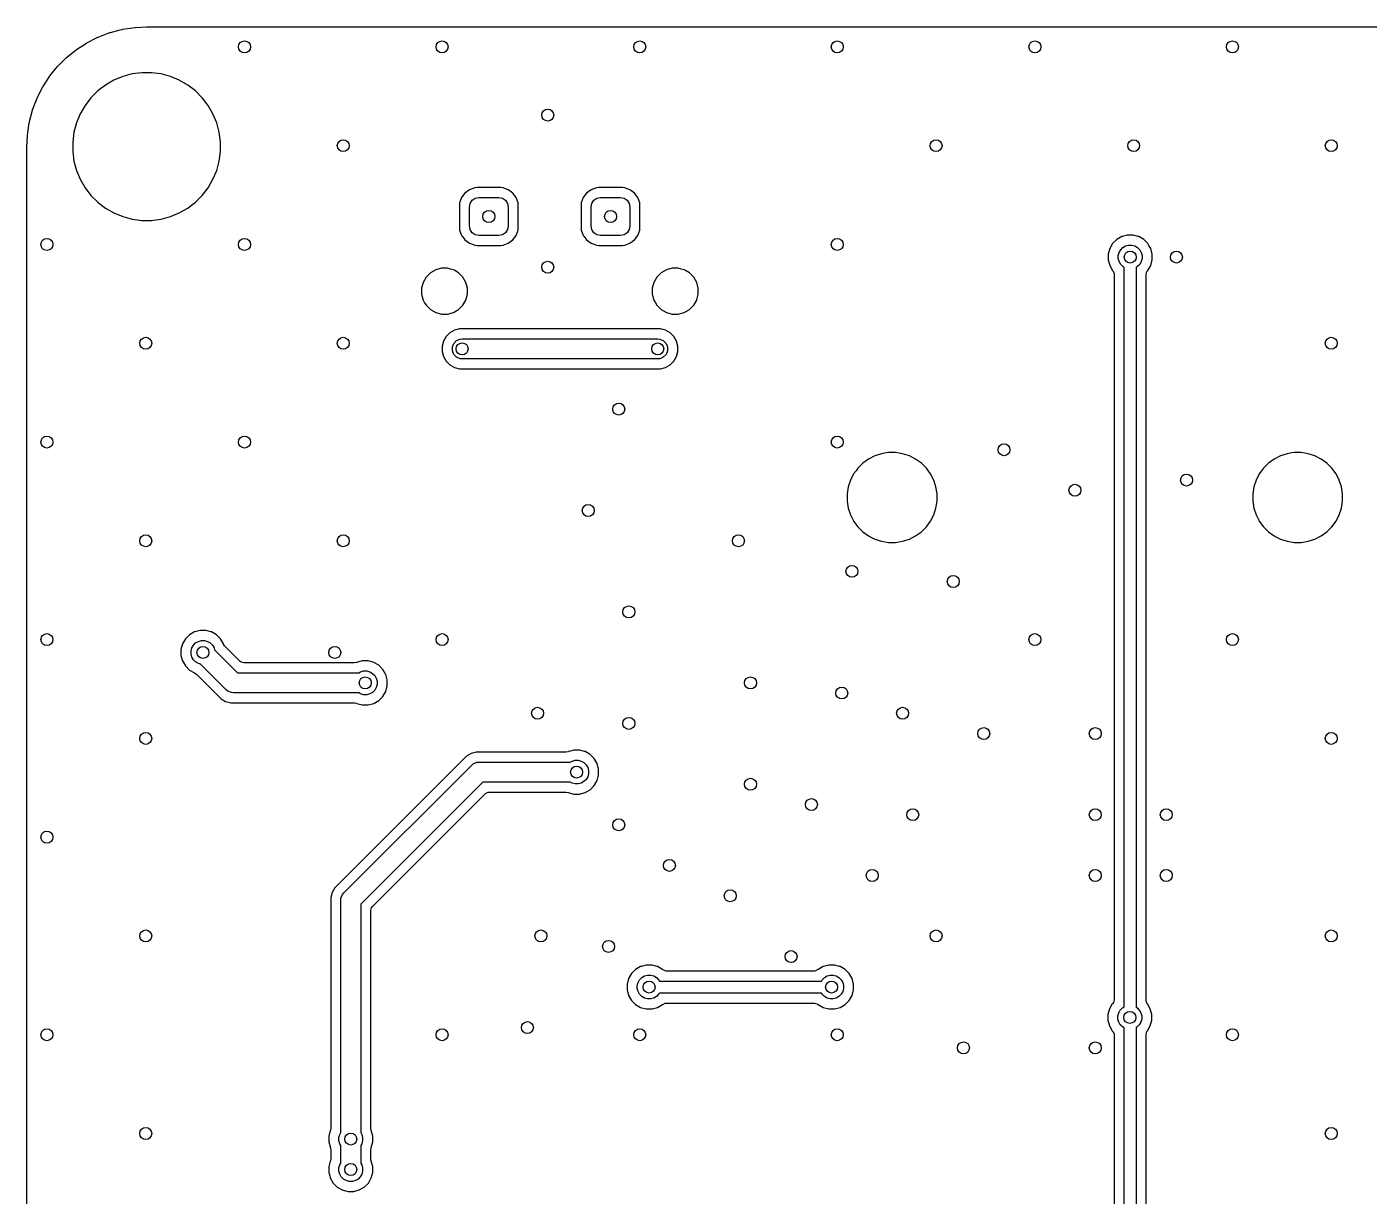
# Model space of a CAD drawing. Extents: x 117 to 217, y -143 to -43.
# Drawn here: x 117 to 150.62, y -72.3 to -43 of the extents above; entities that cross this region are included whole.
import ezdxf

# ---------------------------------------------------------------- set-up
doc = ezdxf.new("R2010")
doc.units = 0
doc.layers.add('BLACK', color=7, linetype='CONTINUOUS')

msp = doc.modelspace()

# ---------------------------------------------------------------- linework, layer by layer
at = {"layer": 'BLACK', "linetype": 'CONTINUOUS'}
for p, q in [((119.40286, -43.06185), (119.644658, -43.023553)), ((119.644658, -43.023553), (119.650112, -43.022814)), ((119.650112, -43.022814), (119.71243, -43.015793)), ((119.71243, -43.015793), (119.719811, -43.015184)), ((119.719811, -43.015184), (119.996756, -43.000669)), ((119.996756, -43.000669), (120.003246, -43.0005)), ((120.003246, -43.0005), (213.996754, -43.0005)), ((118.506023, -43.399415), (118.758318, -43.270863)), ((118.758318, -43.270863), (118.760608, -43.269729)), ((118.760608, -43.269729), (118.781305, -43.259762)), ((118.781305, -43.259762), (118.790603, -43.255746)), ((118.790603, -43.255746), (119.036964, -43.161178)), ((119.036964, -43.161178), (119.040331, -43.159943)), ((119.040331, -43.159943), (119.083016, -43.145007)), ((119.083016, -43.145007), (119.091827, -43.142289)), ((119.091827, -43.142289), (119.334844, -43.077172)), ((119.334844, -43.077172), (119.339144, -43.076105)), ((119.339144, -43.076105), (119.394721, -43.06342)), ((119.394721, -43.06342), (119.40286, -43.06185)), ((117.997979, -43.766858), (118.231899, -43.577434)), ((118.231899, -43.577434), (118.24238, -43.569819)), ((118.24238, -43.569819), (118.494808, -43.405891)), ((118.494808, -43.405891), (118.506023, -43.399415)), ((117.577434, -44.231899), (117.766858, -43.997979)), ((117.766858, -43.997979), (117.775525, -43.988354)), ((117.775525, -43.988354), (117.988354, -43.775525)), ((117.988354, -43.775525), (117.997979, -43.766858)), ((117.405891, -44.494808), (117.569819, -44.24238)), ((117.569819, -44.24238), (117.577434, -44.231899)), ((119.179785, -44.336777), (118.969706, -44.458067)), ((119.179794, -44.336773), (119.179785, -44.336777)), ((119.403895, -44.243947), (119.179794, -44.336773)), ((119.638214, -44.181161), (119.403895, -44.243947)), ((119.878711, -44.1495), (119.638214, -44.181161)), ((119.878712, -44.1495), (119.878711, -44.1495)), ((120.121288, -44.1495), (119.878712, -44.1495)), ((120.121289, -44.1495), (120.121288, -44.1495)), ((120.361785, -44.181161), (120.121289, -44.1495)), ((120.596104, -44.243947), (120.361785, -44.181161)), ((120.820205, -44.336773), (120.596104, -44.243947)), ((120.820212, -44.336776), (120.820205, -44.336773)), ((121.030289, -44.458064), (120.820212, -44.336776)), ((117.270863, -44.758318), (117.399415, -44.506023)), ((117.399415, -44.506023), (117.405891, -44.494808)), ((118.777256, -44.605739), (118.605739, -44.777256)), ((118.777263, -44.605733), (118.777256, -44.605739)), ((118.969706, -44.458067), (118.777263, -44.605733)), ((121.030292, -44.458066), (121.030289, -44.458064)), ((121.030293, -44.458067), (121.030292, -44.458066)), ((121.222736, -44.605733), (121.030293, -44.458067)), ((121.222743, -44.605739), (121.222736, -44.605733)), ((121.39426, -44.777256), (121.222743, -44.605739)), ((117.145007, -45.083016), (117.159943, -45.040331)), ((117.159943, -45.040331), (117.161178, -45.036964)), ((117.161178, -45.036964), (117.255746, -44.790603)), ((117.255746, -44.790603), (117.259762, -44.781305)), ((117.259762, -44.781305), (117.269729, -44.760608)), ((117.269729, -44.760608), (117.270863, -44.758318)), ((118.458067, -44.969706), (118.336777, -45.179785)), ((118.605733, -44.777263), (118.458067, -44.969706)), ((118.605739, -44.777256), (118.605733, -44.777263)), ((121.394266, -44.777263), (121.39426, -44.777256)), ((121.404533, -44.790643), (121.394266, -44.777263)), ((121.541936, -44.969711), (121.404533, -44.790643)), ((121.663224, -45.179788), (121.541936, -44.969711)), ((117.06342, -45.394721), (117.076105, -45.339144)), ((117.076105, -45.339144), (117.077172, -45.334844)), ((117.077172, -45.334844), (117.142289, -45.091827)), ((117.142289, -45.091827), (117.145007, -45.083016)), ((118.336773, -45.179794), (118.243947, -45.403895)), ((118.336777, -45.179785), (118.336773, -45.179794)), ((121.756054, -45.4039), (121.663224, -45.179788)), ((117.006856, -45.878711), (117.015184, -45.719811)), ((117.015184, -45.719811), (117.015794, -45.712424)), ((117.015794, -45.712424), (117.022814, -45.650112)), ((117.022814, -45.650112), (117.023553, -45.644658)), ((117.023553, -45.644658), (117.06185, -45.40286)), ((117.06185, -45.40286), (117.06342, -45.394721)), ((118.181161, -45.638214), (118.1495, -45.878711)), ((118.243947, -45.403895), (118.181161, -45.638214)), ((121.818838, -45.638211), (121.756054, -45.4039)), ((121.8505, -45.878711), (121.818838, -45.638211)), ((117.0005, -46.003246), (117.00067, -45.996757)), ((117.0005, -49.548234), (117.0005, -46.003246)), ((117.00067, -45.996757), (117.001224, -45.986168)), ((117.001224, -45.986168), (117.006856, -45.878711)), ((118.1495, -45.878711), (118.1495, -46.121288)), ((121.8505, -45.878712), (121.8505, -45.878711)), ((121.8505, -46.121288), (121.8505, -45.878712)), ((118.1495, -46.121288), (118.181161, -46.361785)), ((118.181161, -46.361785), (118.243947, -46.596104)), ((121.756054, -46.5961), (121.818838, -46.361789)), ((121.818838, -46.361789), (121.8505, -46.121288)), ((118.243947, -46.596104), (118.336773, -46.820205)), ((121.663224, -46.820212), (121.756054, -46.5961)), ((118.336773, -46.820205), (118.336776, -46.820212)), ((118.336776, -46.820212), (118.458064, -47.030289)), ((118.458064, -47.030289), (118.458066, -47.030292)), ((118.458066, -47.030292), (118.458067, -47.030293)), ((118.458067, -47.030293), (118.605733, -47.222736)), ((121.394265, -47.222738), (121.541936, -47.030289)), ((121.541936, -47.030289), (121.663224, -46.820212)), ((128.2187, -47.032748), (128.087219, -47.081789)), ((128.276809, -47.0265), (128.2187, -47.032748)), ((128.276826, -47.0265), (128.276809, -47.0265)), ((128.870174, -47.0265), (128.276826, -47.0265)), ((128.87019, -47.0265), (128.870174, -47.0265)), ((128.928299, -47.032748), (128.87019, -47.0265)), ((129.033144, -47.071854), (128.928299, -47.032748)), ((129.059778, -47.081788), (129.033144, -47.071854)), ((131.2667, -47.032748), (131.135219, -47.081789)), ((131.324809, -47.0265), (131.2667, -47.032748)), ((131.324826, -47.0265), (131.324809, -47.0265)), ((131.918174, -47.0265), (131.324826, -47.0265)), ((131.91819, -47.0265), (131.918174, -47.0265)), ((131.976299, -47.032748), (131.91819, -47.0265)), ((132.081144, -47.071854), (131.976299, -47.032748)), ((132.107778, -47.081788), (132.081144, -47.071854)), ((118.605733, -47.222736), (118.605739, -47.222743)), ((118.605739, -47.222743), (118.777256, -47.39426)), ((118.777256, -47.39426), (118.777263, -47.394266)), ((118.777263, -47.394266), (118.873107, -47.467809)), ((121.126893, -47.467809), (121.222738, -47.394265)), ((121.222738, -47.394265), (121.222743, -47.39426)), ((121.222743, -47.39426), (121.24018, -47.376824)), ((121.24018, -47.376824), (121.39426, -47.222743)), ((121.39426, -47.222743), (121.394265, -47.222738)), ((127.841748, -47.4097), (127.8355, -47.467809)), ((127.890789, -47.278219), (127.841748, -47.4097)), ((127.974884, -47.165884), (127.890789, -47.278219)), ((128.087219, -47.081789), (127.974884, -47.165884)), ((128.104079, -47.423613), (128.155562, -47.346562)), ((128.155562, -47.346562), (128.232613, -47.295079)), ((128.232613, -47.295079), (128.3235, -47.277)), ((128.3235, -47.277), (128.8235, -47.277)), ((128.8235, -47.277), (128.914387, -47.295079)), ((128.914387, -47.295079), (128.991438, -47.346562)), ((128.991438, -47.346562), (129.042921, -47.423613)), ((129.05978, -47.081789), (129.059778, -47.081788)), ((129.104612, -47.115351), (129.05978, -47.081789)), ((129.172116, -47.165884), (129.104612, -47.115351)), ((129.256212, -47.278222), (129.172116, -47.165884)), ((129.290665, -47.370594), (129.256212, -47.278222)), ((129.305251, -47.4097), (129.290665, -47.370594)), ((129.311499, -47.467809), (129.305251, -47.4097)), ((130.889748, -47.4097), (130.8835, -47.467809)), ((130.938789, -47.278219), (130.889748, -47.4097)), ((131.022884, -47.165884), (130.938789, -47.278219)), ((131.135219, -47.081789), (131.022884, -47.165884)), ((131.152079, -47.423613), (131.203562, -47.346562)), ((131.203562, -47.346562), (131.280613, -47.295079)), ((131.280613, -47.295079), (131.3715, -47.277)), ((131.3715, -47.277), (131.8715, -47.277)), ((131.8715, -47.277), (131.962387, -47.295079)), ((131.962387, -47.295079), (132.039438, -47.346562)), ((132.039438, -47.346562), (132.090921, -47.423613)), ((132.10778, -47.081789), (132.107778, -47.081788)), ((132.152612, -47.115351), (132.10778, -47.081789)), ((132.220116, -47.165884), (132.152612, -47.115351)), ((132.304212, -47.278222), (132.220116, -47.165884)), ((132.338665, -47.370594), (132.304212, -47.278222)), ((132.353251, -47.4097), (132.338665, -47.370594)), ((132.359499, -47.467809), (132.353251, -47.4097)), ((118.873107, -47.467809), (118.969711, -47.541936)), ((118.969711, -47.541936), (119.179788, -47.663224)), ((119.179788, -47.663224), (119.4039, -47.756054)), ((120.5961, -47.756054), (120.820212, -47.663224)), ((120.820212, -47.663224), (121.030289, -47.541936)), ((121.030289, -47.541936), (121.126893, -47.467809)), ((127.8355, -47.467809), (127.8355, -48.03619)), ((128.086, -47.5145), (128.104079, -47.423613)), ((128.086, -47.9895), (128.086, -47.5145)), ((129.042921, -47.423613), (129.061, -47.5145)), ((129.061, -47.5145), (129.061, -47.9895)), ((129.3115, -47.467826), (129.311499, -47.467809)), ((129.3115, -48.036173), (129.3115, -47.467826)), ((130.8835, -47.467809), (130.8835, -48.03619)), ((131.134, -47.5145), (131.152079, -47.423613)), ((131.134, -47.9895), (131.134, -47.5145)), ((132.090921, -47.423613), (132.109, -47.5145)), ((132.109, -47.5145), (132.109, -47.9895)), ((132.3595, -47.467826), (132.359499, -47.467809)), ((132.3595, -48.036173), (132.3595, -47.467826)), ((119.4039, -47.756054), (119.638211, -47.818838)), ((119.638211, -47.818838), (119.818586, -47.842584)), ((119.818586, -47.842584), (119.878711, -47.8505)), ((119.878711, -47.8505), (119.878712, -47.8505)), ((119.878712, -47.8505), (120.121289, -47.8505)), ((120.121289, -47.8505), (120.169388, -47.844167)), ((120.169388, -47.844167), (120.361789, -47.818838)), ((120.361789, -47.818838), (120.5961, -47.756054)), ((127.8355, -48.03619), (127.841748, -48.094299)), ((128.104079, -48.080387), (128.086, -47.9895)), ((128.155562, -48.157438), (128.104079, -48.080387)), ((129.042921, -48.080387), (128.991438, -48.157438)), ((129.061, -47.9895), (129.042921, -48.080387)), ((129.305251, -48.094299), (129.311499, -48.03619)), ((129.311499, -48.03619), (129.3115, -48.036173)), ((130.8835, -48.03619), (130.889748, -48.094299)), ((131.152079, -48.080387), (131.134, -47.9895)), ((131.203562, -48.157438), (131.152079, -48.080387)), ((132.090921, -48.080387), (132.039438, -48.157438)), ((132.109, -47.9895), (132.090921, -48.080387)), ((132.353251, -48.094299), (132.359499, -48.03619)), ((132.359499, -48.03619), (132.3595, -48.036173)), ((127.841748, -48.094299), (127.880854, -48.199144)), ((127.880854, -48.199144), (127.8877, -48.2175)), ((127.8877, -48.2175), (127.890789, -48.22578)), ((127.890789, -48.22578), (127.912676, -48.255017)), ((127.912676, -48.255017), (127.974884, -48.338116)), ((127.974884, -48.338116), (128.087222, -48.422212)), ((128.232613, -48.208921), (128.155562, -48.157438)), ((128.3235, -48.227), (128.232613, -48.208921)), ((128.8235, -48.227), (128.3235, -48.227)), ((128.914387, -48.208921), (128.8235, -48.227)), ((128.991438, -48.157438), (128.914387, -48.208921)), ((129.059778, -48.422212), (129.172116, -48.338116)), ((129.172116, -48.338116), (129.256212, -48.225778)), ((129.256212, -48.225778), (129.305251, -48.094299)), ((130.889748, -48.094299), (130.928854, -48.199144)), ((130.928854, -48.199144), (130.9357, -48.2175)), ((130.9357, -48.2175), (130.938789, -48.22578)), ((130.938789, -48.22578), (130.960676, -48.255017)), ((130.960676, -48.255017), (131.022884, -48.338116)), ((131.022884, -48.338116), (131.135222, -48.422212)), ((131.280613, -48.208921), (131.203562, -48.157438)), ((131.3715, -48.227), (131.280613, -48.208921)), ((131.8715, -48.227), (131.3715, -48.227)), ((131.962387, -48.208921), (131.8715, -48.227)), ((132.039438, -48.157438), (131.962387, -48.208921)), ((132.107778, -48.422212), (132.220116, -48.338116)), ((132.220116, -48.338116), (132.304212, -48.225778)), ((132.304212, -48.225778), (132.353251, -48.094299)), ((144.300982, -48.327493), (144.198493, -48.429982)), ((144.300988, -48.327488), (144.300982, -48.327493)), ((144.426511, -48.255017), (144.300988, -48.327488)), ((144.437993, -48.25194), (144.426511, -48.255017)), ((144.566525, -48.2175), (144.437993, -48.25194)), ((144.711475, -48.2175), (144.566525, -48.2175)), ((144.840006, -48.25194), (144.711475, -48.2175)), ((144.851489, -48.255017), (144.840006, -48.25194)), ((144.977011, -48.327488), (144.851488, -48.255017)), ((144.851488, -48.255017), (144.851489, -48.255017)), ((144.977017, -48.327493), (144.977011, -48.327488)), ((145.079506, -48.429982), (144.977017, -48.327493)), ((128.087222, -48.422212), (128.179594, -48.456665)), ((128.179594, -48.456665), (128.2187, -48.471251)), ((128.2187, -48.471251), (128.276809, -48.477499)), ((128.276809, -48.477499), (128.276826, -48.4775)), ((128.276826, -48.4775), (128.870174, -48.4775)), ((128.870174, -48.4775), (128.87019, -48.477499)), ((128.87019, -48.477499), (128.928299, -48.471251)), ((128.928299, -48.471251), (129.059778, -48.422212)), ((131.135222, -48.422212), (131.227594, -48.456665)), ((131.227594, -48.456665), (131.2667, -48.471251)), ((131.2667, -48.471251), (131.324809, -48.477499)), ((131.324809, -48.477499), (131.324826, -48.4775)), ((131.324826, -48.4775), (131.918174, -48.4775)), ((131.918174, -48.4775), (131.91819, -48.477499)), ((131.91819, -48.477499), (131.976299, -48.471251)), ((131.976299, -48.471251), (132.107778, -48.422212)), ((144.126016, -48.555515), (144.0885, -48.695525)), ((144.0885, -48.695525), (144.0885, -48.840475)), ((144.126017, -48.555511), (144.126016, -48.555515)), ((144.198488, -48.429988), (144.126017, -48.555511)), ((144.198493, -48.429982), (144.198488, -48.429988)), ((144.341567, -48.728842), (144.361836, -48.653195)), ((144.341567, -48.807158), (144.341567, -48.728842)), ((144.361836, -48.653195), (144.400994, -48.585372)), ((144.400994, -48.585372), (144.456372, -48.529994)), ((144.456372, -48.529994), (144.524195, -48.490836)), ((144.524195, -48.490836), (144.599842, -48.470567)), ((144.599842, -48.470567), (144.678158, -48.470567)), ((144.678158, -48.470567), (144.753805, -48.490836)), ((144.753805, -48.490836), (144.821628, -48.529994)), ((144.821628, -48.529994), (144.877006, -48.585372)), ((144.877006, -48.585372), (144.916164, -48.653195)), ((144.916164, -48.653195), (144.936433, -48.728842)), ((144.936433, -48.728842), (144.936433, -48.807158)), ((145.079511, -48.429988), (145.079506, -48.429982)), ((145.106941, -48.477499), (145.079511, -48.429988)), ((145.151984, -48.555515), (145.106941, -48.477499)), ((145.1895, -48.695525), (145.151984, -48.555515)), ((145.1895, -48.840475), (145.1895, -48.695525)), ((127.241863, -49.087719), (127.110635, -49.163485)), ((127.388234, -49.0485), (127.241863, -49.087719)), ((127.539766, -49.0485), (127.388234, -49.0485)), ((127.61295, -49.068109), (127.539766, -49.0485)), ((127.686136, -49.087719), (127.61295, -49.068109)), ((127.717828, -49.106017), (127.686136, -49.087719)), ((133.021863, -49.087719), (132.890635, -49.163485)), ((133.168234, -49.0485), (133.021863, -49.087719)), ((133.319766, -49.0485), (133.168234, -49.0485)), ((133.39295, -49.068109), (133.319766, -49.0485)), ((133.466136, -49.087719), (133.39295, -49.068109)), ((133.497828, -49.106017), (133.466136, -49.087719)), ((144.0885, -48.840475), (144.126016, -48.980485)), ((144.126016, -48.980485), (144.126017, -48.980488)), ((144.126017, -48.980488), (144.198488, -49.106011)), ((144.361836, -48.882805), (144.341567, -48.807158)), ((144.400994, -48.950628), (144.361836, -48.882805)), ((144.456372, -49.006006), (144.400994, -48.950628)), ((144.489, -49.024843), (144.456372, -49.006006)), ((144.489, -67.5557), (144.489, -49.024843)), ((144.821628, -49.006006), (144.789, -49.024843)), ((144.789, -49.024843), (144.789, -67.566612)), ((144.877006, -48.950628), (144.821628, -49.006006)), ((144.916164, -48.882805), (144.877006, -48.950628)), ((144.936433, -48.807158), (144.916164, -48.882805)), ((145.079509, -49.106015), (145.151984, -48.980485)), ((145.151984, -48.980485), (145.1895, -48.840475)), ((126.927719, -49.401863), (126.8885, -49.548234)), ((127.003485, -49.270635), (126.927719, -49.401863)), ((127.003487, -49.270632), (127.003485, -49.270635)), ((127.110632, -49.163487), (127.003487, -49.270632)), ((127.110635, -49.163485), (127.110632, -49.163487)), ((127.817365, -49.163485), (127.717828, -49.106017)), ((127.924515, -49.270635), (127.817365, -49.163485)), ((128.000281, -49.401865), (127.924515, -49.270635)), ((128.0395, -49.548234), (128.000281, -49.401865)), ((132.707719, -49.401863), (132.6685, -49.548234)), ((132.783485, -49.270635), (132.707719, -49.401863)), ((132.783487, -49.270632), (132.783485, -49.270635)), ((132.890632, -49.163487), (132.783487, -49.270632)), ((132.890635, -49.163485), (132.890632, -49.163487)), ((133.597365, -49.163485), (133.497828, -49.106017)), ((133.704515, -49.270635), (133.597365, -49.163485)), ((133.780281, -49.401865), (133.704515, -49.270635)), ((133.8195, -49.548234), (133.780281, -49.401865)), ((144.198488, -49.106011), (144.198493, -49.106017)), ((144.198493, -49.106017), (144.202181, -49.109705)), ((144.202181, -49.109705), (144.235666, -49.171028)), ((144.235666, -49.171028), (144.2385, -49.197386)), ((144.2385, -49.197386), (144.2385, -67.379164)), ((145.0395, -49.197386), (145.059185, -49.130347)), ((145.0395, -54.703421), (145.0395, -49.197386)), ((145.059185, -49.130347), (145.075819, -49.109705)), ((145.075819, -49.109705), (145.079509, -49.106015)), ((117.0005, -51.003108), (117.0005, -49.548234)), ((126.8885, -49.548234), (126.8885, -49.699765)), ((126.8885, -49.699765), (126.927719, -49.846136)), ((128.000281, -49.846135), (128.0395, -49.699766)), ((128.0395, -49.699766), (128.0395, -49.548234)), ((132.6685, -49.548234), (132.6685, -49.699765)), ((132.6685, -49.699765), (132.707719, -49.846136)), ((133.780281, -49.846135), (133.8195, -49.699766)), ((133.8195, -49.699766), (133.8195, -49.548234)), ((126.927719, -49.846136), (126.965602, -49.91175)), ((126.965602, -49.91175), (127.003485, -49.977365)), ((127.003485, -49.977365), (127.110635, -50.084515)), ((127.110635, -50.084515), (127.241865, -50.160281)), ((127.686135, -50.160281), (127.817365, -50.084515)), ((127.817365, -50.084515), (127.924515, -49.977365)), ((127.924515, -49.977365), (128.000281, -49.846135)), ((132.707719, -49.846136), (132.745602, -49.91175)), ((132.745602, -49.91175), (132.783485, -49.977365)), ((132.783485, -49.977365), (132.890635, -50.084515)), ((132.890635, -50.084515), (133.021865, -50.160281)), ((133.466135, -50.160281), (133.597365, -50.084515)), ((133.597365, -50.084515), (133.704515, -49.977365)), ((133.704515, -49.977365), (133.780281, -49.846135)), ((127.241865, -50.160281), (127.388234, -50.1995)), ((127.388234, -50.1995), (127.388236, -50.1995)), ((127.388236, -50.1995), (127.539764, -50.1995)), ((127.539764, -50.1995), (127.539766, -50.1995)), ((127.539766, -50.1995), (127.686135, -50.160281)), ((133.021865, -50.160281), (133.168234, -50.1995)), ((133.168234, -50.1995), (133.168236, -50.1995)), ((133.168236, -50.1995), (133.319764, -50.1995)), ((133.319764, -50.1995), (133.319766, -50.1995)), ((133.319766, -50.1995), (133.466135, -50.160281)), ((127.5035, -50.761686), (127.437608, -50.875812)), ((127.503502, -50.761683), (127.5035, -50.761686)), ((127.596683, -50.668502), (127.503502, -50.761683)), ((127.596686, -50.6685), (127.596683, -50.668502)), ((127.710812, -50.602608), (127.596686, -50.6685)), ((127.838108, -50.5685), (127.710812, -50.602608)), ((132.869892, -50.5685), (127.838108, -50.5685)), ((132.933539, -50.585554), (132.869892, -50.5685)), ((132.997187, -50.602608), (132.933539, -50.585554)), ((133.05425, -50.635554), (132.997187, -50.602608)), ((133.111314, -50.6685), (133.05425, -50.635554)), ((133.2045, -50.761686), (133.111314, -50.6685)), ((133.270392, -50.875814), (133.2045, -50.761686)), ((117.0005, -54.703421), (117.0005, -51.003108)), ((127.437608, -50.875812), (127.4035, -51.003108)), ((127.4035, -51.003108), (127.4035, -51.134891)), ((127.658804, -51.020227), (127.696133, -50.930107)), ((127.658804, -51.117773), (127.658804, -51.020227)), ((127.696133, -50.930107), (127.765107, -50.861133)), ((127.765107, -50.861133), (127.855227, -50.823804)), ((127.855227, -50.823804), (127.904, -50.819)), ((127.904, -50.819), (132.804, -50.819)), ((132.804, -50.819), (132.852773, -50.823804)), ((132.852773, -50.823804), (132.942893, -50.861133)), ((132.942893, -50.861133), (133.011867, -50.930107)), ((133.011867, -50.930107), (133.049196, -51.020227)), ((133.049196, -51.020227), (133.049196, -51.117773)), ((133.3045, -51.003108), (133.270392, -50.875814)), ((133.3045, -51.134892), (133.3045, -51.003108)), ((127.4035, -51.134891), (127.437608, -51.262187)), ((127.437608, -51.262187), (127.470554, -51.31925)), ((127.470554, -51.31925), (127.5035, -51.376314)), ((127.5035, -51.376314), (127.596686, -51.4695)), ((127.696133, -51.207893), (127.658804, -51.117773)), ((127.765107, -51.276867), (127.696133, -51.207893)), ((127.855227, -51.314196), (127.765107, -51.276867)), ((127.904, -51.319), (127.855227, -51.314196)), ((132.804, -51.319), (127.904, -51.319)), ((132.852773, -51.314196), (132.804, -51.319)), ((132.942893, -51.276867), (132.852773, -51.314196)), ((133.011867, -51.207893), (132.942893, -51.276867)), ((133.049196, -51.117773), (133.011867, -51.207893)), ((133.111314, -51.4695), (133.2045, -51.376314)), ((133.2045, -51.376314), (133.270392, -51.262186)), ((133.270392, -51.262186), (133.3045, -51.134892)), ((127.596686, -51.4695), (127.710814, -51.535392)), ((127.710814, -51.535392), (127.838108, -51.5695)), ((127.838108, -51.5695), (127.83811, -51.5695)), ((127.83811, -51.5695), (132.86989, -51.5695)), ((132.86989, -51.5695), (132.869892, -51.5695)), ((132.869892, -51.5695), (132.997186, -51.535392)), ((132.997186, -51.535392), (133.111314, -51.4695)), ((138.242507, -53.748957), (138.084659, -53.829386)), ((138.24251, -53.748956), (138.242507, -53.748957)), ((138.410993, -53.694214), (138.24251, -53.748956)), ((138.527645, -53.675738), (138.410993, -53.694214)), ((138.585971, -53.6665), (138.527645, -53.675738)), ((138.763129, -53.6665), (138.585971, -53.6665)), ((138.850617, -53.680357), (138.763129, -53.6665)), ((138.938106, -53.694214), (138.850617, -53.680357)), ((139.106589, -53.748956), (138.938106, -53.694214)), ((139.106592, -53.748957), (139.106589, -53.748956)), ((139.26444, -53.829386), (139.106592, -53.748957)), ((148.402507, -53.748957), (148.244659, -53.829386)), ((148.40251, -53.748956), (148.402507, -53.748957)), ((148.570993, -53.694214), (148.40251, -53.748956)), ((148.687645, -53.675738), (148.570993, -53.694214)), ((148.745971, -53.6665), (148.687645, -53.675738)), ((148.923129, -53.6665), (148.745971, -53.6665)), ((149.010617, -53.680357), (148.923129, -53.6665)), ((149.098106, -53.694214), (149.010617, -53.680357)), ((149.266589, -53.748956), (149.098106, -53.694214)), ((149.266592, -53.748957), (149.266589, -53.748956)), ((149.42444, -53.829386), (149.266592, -53.748957)), ((137.771346, -54.120338), (137.711936, -54.202109)), ((137.816067, -54.058786), (137.771346, -54.120338)), ((137.816069, -54.058784), (137.816067, -54.058786)), ((137.941333, -53.933519), (137.816069, -54.058783)), ((137.816069, -54.058783), (137.816069, -54.058784)), ((137.941334, -53.933519), (137.941333, -53.933519)), ((137.941336, -53.933517), (137.941334, -53.933519)), ((138.002888, -53.888796), (137.941336, -53.933517)), ((138.084659, -53.829386), (138.002888, -53.888796)), ((139.407764, -53.933517), (139.26444, -53.829386)), ((139.533033, -54.058786), (139.407764, -53.933517)), ((139.637163, -54.202109), (139.533033, -54.058786)), ((147.931346, -54.120338), (147.871936, -54.202109)), ((147.976067, -54.058786), (147.931346, -54.120338)), ((147.976069, -54.058784), (147.976067, -54.058786)), ((148.101333, -53.933519), (147.976069, -54.058783)), ((147.976069, -54.058783), (147.976069, -54.058784)), ((148.101334, -53.933519), (148.101333, -53.933519)), ((148.101336, -53.933517), (148.101334, -53.933519)), ((148.162888, -53.888796), (148.101336, -53.933517)), ((148.244659, -53.829386), (148.162888, -53.888796)), ((149.567764, -53.933517), (149.42444, -53.829386)), ((149.693033, -54.058786), (149.567764, -53.933517)), ((149.797163, -54.202109), (149.693033, -54.058786)), ((137.631506, -54.35996), (137.576764, -54.528443)), ((137.631507, -54.359957), (137.631506, -54.35996)), ((137.711936, -54.202109), (137.631507, -54.359957)), ((139.717592, -54.359957), (139.637163, -54.202109)), ((139.717592, -54.359958), (139.717592, -54.359957)), ((139.772336, -54.528445), (139.717592, -54.359958)), ((147.791506, -54.35996), (147.736764, -54.528443)), ((147.791507, -54.359957), (147.791506, -54.35996)), ((147.871936, -54.202109), (147.791507, -54.359957)), ((149.877592, -54.359957), (149.797163, -54.202109)), ((149.877592, -54.359958), (149.877592, -54.359957)), ((149.932336, -54.528445), (149.877592, -54.359958)), ((117.0005, -58.601525), (117.0005, -54.703421)), ((137.576764, -54.528443), (137.54905, -54.703421)), ((137.54905, -54.703421), (137.54905, -54.880578)), ((139.80005, -54.703421), (139.772336, -54.528445)), ((139.80005, -54.880579), (139.80005, -54.703421)), ((145.0395, -67.398067), (145.0395, -54.703421)), ((147.736764, -54.528443), (147.70905, -54.703421)), ((147.70905, -54.703421), (147.70905, -54.880578)), ((149.96005, -54.703421), (149.932336, -54.528445)), ((149.96005, -54.880579), (149.96005, -54.703421)), ((137.54905, -54.880578), (137.576764, -55.055556)), ((137.576764, -55.055556), (137.631506, -55.224039)), ((139.717592, -55.224042), (139.772336, -55.055555)), ((139.772336, -55.055555), (139.80005, -54.880579)), ((147.70905, -54.880578), (147.736764, -55.055556)), ((147.736764, -55.055556), (147.791506, -55.224039)), ((149.877592, -55.224042), (149.932336, -55.055555)), ((149.932336, -55.055555), (149.96005, -54.880579)), ((137.631506, -55.224039), (137.631507, -55.224042)), ((137.631507, -55.224042), (137.70754, -55.373263)), ((137.70754, -55.373263), (137.711936, -55.38189)), ((137.711936, -55.38189), (137.816067, -55.525214)), ((139.533033, -55.525214), (139.637164, -55.38189)), ((139.637164, -55.38189), (139.717592, -55.224042)), ((147.791506, -55.224039), (147.791507, -55.224042)), ((147.791507, -55.224042), (147.86754, -55.373263)), ((147.86754, -55.373263), (147.871936, -55.38189)), ((147.871936, -55.38189), (147.976067, -55.525214)), ((149.693033, -55.525214), (149.797164, -55.38189)), ((149.797164, -55.38189), (149.877592, -55.224042)), ((137.816067, -55.525214), (137.941336, -55.650483)), ((137.941336, -55.650483), (138.08466, -55.754614)), ((138.08466, -55.754614), (138.162079, -55.794061)), ((138.162079, -55.794061), (138.242507, -55.835042)), ((139.106592, -55.835042), (139.26444, -55.754614)), ((139.26444, -55.754614), (139.407764, -55.650483)), ((139.407764, -55.650483), (139.533033, -55.525214)), ((147.976067, -55.525214), (148.101336, -55.650483)), ((148.101336, -55.650483), (148.24466, -55.754614)), ((148.24466, -55.754614), (148.322079, -55.794061)), ((148.322079, -55.794061), (148.402507, -55.835042)), ((149.266592, -55.835042), (149.42444, -55.754614)), ((149.42444, -55.754614), (149.567764, -55.650483)), ((149.567764, -55.650483), (149.693033, -55.525214)), ((138.242507, -55.835042), (138.24251, -55.835043)), ((138.24251, -55.835043), (138.326751, -55.862414)), ((138.326751, -55.862414), (138.410995, -55.889786)), ((138.410995, -55.889786), (138.585971, -55.9175)), ((138.585971, -55.9175), (138.585972, -55.9175)), ((138.585972, -55.9175), (138.763128, -55.9175)), ((138.763128, -55.9175), (138.763129, -55.9175)), ((138.763129, -55.9175), (138.938105, -55.889786)), ((138.938105, -55.889786), (139.106592, -55.835042)), ((148.402507, -55.835042), (148.40251, -55.835043)), ((148.40251, -55.835043), (148.486751, -55.862414)), ((148.486751, -55.862414), (148.570995, -55.889786)), ((148.570995, -55.889786), (148.745971, -55.9175)), ((148.745971, -55.9175), (148.745972, -55.9175)), ((148.745972, -55.9175), (148.923128, -55.9175)), ((148.923128, -55.9175), (148.923129, -55.9175)), ((148.923129, -55.9175), (149.098105, -55.889786)), ((149.098105, -55.889786), (149.266592, -55.835042)), ((121.199511, -58.161017), (121.073988, -58.233488)), ((121.210993, -58.15794), (121.199511, -58.161017)), ((121.339525, -58.1235), (121.210993, -58.15794)), ((121.484475, -58.1235), (121.339525, -58.1235)), ((121.613006, -58.15794), (121.484475, -58.1235)), ((121.624489, -58.161017), (121.613006, -58.15794)), ((121.750011, -58.233488), (121.624488, -58.161017)), ((121.624488, -58.161017), (121.624489, -58.161017)), ((120.899016, -58.461515), (120.8615, -58.601525)), ((120.899017, -58.461511), (120.899016, -58.461515)), ((120.971488, -58.335988), (120.899017, -58.461511)), ((120.971493, -58.335982), (120.971488, -58.335988)), ((121.073982, -58.233493), (120.971493, -58.335982)), ((121.073988, -58.233488), (121.073982, -58.233493)), ((121.134836, -58.559195), (121.173994, -58.491372)), ((121.173994, -58.491372), (121.229372, -58.435994)), ((121.229372, -58.435994), (121.297195, -58.396836)), ((121.297195, -58.396836), (121.372842, -58.376567)), ((121.372842, -58.376567), (121.451158, -58.376567)), ((121.451158, -58.376567), (121.526805, -58.396836)), ((121.526805, -58.396836), (121.594628, -58.435994)), ((121.594628, -58.435994), (121.650006, -58.491372)), ((121.650006, -58.491372), (121.689164, -58.559195)), ((121.750013, -58.23349), (121.750011, -58.233488)), ((121.750015, -58.233491), (121.750013, -58.23349)), ((121.852509, -58.335985), (121.750015, -58.233491)), ((121.924984, -58.461515), (121.852509, -58.335985)), ((121.924985, -58.461519), (121.924984, -58.461515)), ((121.928026, -58.46886), (121.924985, -58.461519)), ((121.954908, -58.509094), (121.928026, -58.46886)), ((117.0005, -70.793525), (117.0005, -58.601525)), ((120.8615, -58.601525), (120.8615, -58.746475)), ((120.8615, -58.746475), (120.898752, -58.8855)), ((121.114567, -58.634842), (121.134836, -58.559195)), ((121.114567, -58.713158), (121.114567, -58.634842)), ((121.134836, -58.788805), (121.114567, -58.713158)), ((121.173994, -58.856628), (121.134836, -58.788805)), ((121.689164, -58.559195), (121.703224, -58.61167)), ((121.703224, -58.61167), (122.277554, -59.186)), ((122.344995, -58.899181), (121.954908, -58.509094)), ((120.898752, -58.8855), (120.899017, -58.886488)), ((120.899017, -58.886488), (120.971488, -59.012011)), ((120.971488, -59.012011), (120.97149, -59.012013)), ((120.97149, -59.012013), (120.971491, -59.012015)), ((120.971491, -59.012015), (121.073985, -59.114509)), ((121.073985, -59.114509), (121.199515, -59.186984)), ((121.229372, -58.912006), (121.173994, -58.856628)), ((121.297195, -58.951164), (121.229372, -58.912006)), ((121.34967, -58.965224), (121.297195, -58.951164)), ((121.997223, -59.612777), (121.34967, -58.965224)), ((122.365637, -58.915815), (122.344995, -58.899181)), ((122.432676, -58.9355), (122.365637, -58.915815)), ((125.208711, -58.9355), (122.432676, -58.9355)), ((125.256162, -58.926062), (125.208711, -58.9355)), ((125.263513, -58.923016), (125.256162, -58.926062)), ((125.319519, -58.908009), (125.263513, -58.923016)), ((125.314146, -59.186), (125.361195, -59.158836)), ((125.403525, -58.8855), (125.319519, -58.908009)), ((125.361195, -59.158836), (125.436842, -59.138567)), ((125.548475, -58.8855), (125.403525, -58.8855)), ((125.436842, -59.138567), (125.515158, -59.138567)), ((125.515158, -59.138567), (125.590805, -59.158836)), ((125.677006, -58.91994), (125.548475, -58.8855)), ((125.590805, -59.158836), (125.658628, -59.197994)), ((125.688489, -58.923017), (125.677006, -58.91994)), ((125.814011, -58.995488), (125.688488, -58.923017)), ((125.688488, -58.923017), (125.688489, -58.923017)), ((125.814017, -58.995493), (125.814011, -58.995488)), ((125.916506, -59.097982), (125.814017, -58.995493)), ((125.916511, -59.097988), (125.916506, -59.097982)), ((125.985169, -59.216908), (125.916511, -59.097988)), ((121.199515, -59.186984), (121.199519, -59.186985)), ((121.199519, -59.186985), (121.20686, -59.190026)), ((121.20686, -59.190026), (121.247094, -59.216908)), ((121.247094, -59.216908), (121.866686, -59.8365)), ((122.277554, -59.186), (125.314146, -59.186)), ((125.658628, -59.197994), (125.714006, -59.253372)), ((125.714006, -59.253372), (125.753164, -59.321195)), ((125.753164, -59.321195), (125.773433, -59.396842)), ((125.773433, -59.475158), (125.753164, -59.550805)), ((125.773433, -59.396842), (125.773433, -59.475158)), ((125.988984, -59.223515), (125.985169, -59.216908)), ((126.0265, -59.363525), (125.988984, -59.223515)), ((125.988984, -59.648485), (126.0265, -59.508475)), ((126.0265, -59.508475), (126.0265, -59.363525)), ((121.866686, -59.8365), (121.980814, -59.902392)), ((122.035108, -59.643868), (121.997223, -59.612777)), ((122.125228, -59.681197), (122.035108, -59.643868)), ((122.125237, -59.681197), (122.125228, -59.681197)), ((122.174, -59.686), (122.125237, -59.681197)), ((125.314146, -59.686), (122.174, -59.686)), ((125.361195, -59.713164), (125.314146, -59.686)), ((125.436842, -59.733433), (125.361195, -59.713164)), ((125.515158, -59.733433), (125.436842, -59.733433)), ((125.590805, -59.713164), (125.515158, -59.733433)), ((125.658628, -59.674006), (125.590805, -59.713164)), ((125.714006, -59.618628), (125.658628, -59.674006)), ((125.753164, -59.550805), (125.714006, -59.618628)), ((125.814015, -59.876509), (125.916509, -59.774015)), ((125.916509, -59.774015), (125.988984, -59.648485)), ((121.980814, -59.902392), (122.108108, -59.9365)), ((122.108108, -59.9365), (122.239893, -59.9365)), ((122.239893, -59.9365), (125.208711, -59.9365)), ((125.208711, -59.9365), (125.256162, -59.945938)), ((125.256162, -59.945938), (125.263513, -59.948983)), ((125.263513, -59.948983), (125.263515, -59.948984)), ((125.263515, -59.948984), (125.403525, -59.9865)), ((125.403525, -59.9865), (125.403528, -59.9865)), ((125.403528, -59.9865), (125.548472, -59.9865)), ((125.548472, -59.9865), (125.548475, -59.9865)), ((125.548475, -59.9865), (125.688485, -59.948984)), ((125.688485, -59.948984), (125.814015, -59.876509)), ((128.254108, -61.1715), (128.126812, -61.205608)), ((130.504711, -61.1715), (128.254108, -61.1715)), ((130.552162, -61.162062), (130.504711, -61.1715)), ((130.559513, -61.159016), (130.552162, -61.162062)), ((130.615519, -61.144009), (130.559513, -61.159016)), ((130.699525, -61.1215), (130.615519, -61.144009)), ((130.844475, -61.1215), (130.699525, -61.1215)), ((130.973006, -61.15594), (130.844475, -61.1215)), ((130.984489, -61.159017), (130.973006, -61.15594)), ((131.110011, -61.231488), (130.984488, -61.159017)), ((130.984488, -61.159017), (130.984489, -61.159017)), ((128.012683, -61.271502), (124.714427, -64.569758)), ((124.938148, -64.700298), (128.143224, -61.495223)), ((128.012686, -61.2715), (128.012683, -61.271502)), ((128.126812, -61.205608), (128.012686, -61.2715)), ((128.143224, -61.495223), (128.181108, -61.464132)), ((128.181108, -61.464132), (128.271228, -61.426803)), ((128.271228, -61.426803), (128.271237, -61.426803)), ((128.271237, -61.426803), (128.32, -61.422)), ((128.32, -61.422), (130.610146, -61.422)), ((130.610146, -61.422), (130.657195, -61.394836)), ((130.657195, -61.394836), (130.732842, -61.374567)), ((130.732842, -61.374567), (130.811158, -61.374567)), ((130.811158, -61.374567), (130.886805, -61.394836)), ((130.886805, -61.394836), (130.954628, -61.433994)), ((130.954628, -61.433994), (131.010006, -61.489372)), ((131.010006, -61.489372), (131.049164, -61.557195)), ((131.110013, -61.23149), (131.110011, -61.231488)), ((131.110015, -61.231491), (131.110013, -61.23149)), ((131.212509, -61.333985), (131.110015, -61.231491)), ((131.284984, -61.459515), (131.212509, -61.333985)), ((131.3225, -61.599525), (131.284984, -61.459515)), ((131.010006, -61.854628), (130.954628, -61.910006)), ((131.049164, -61.786805), (131.010006, -61.854628)), ((131.049164, -61.557195), (131.069433, -61.632842)), ((131.069433, -61.711158), (131.049164, -61.786805)), ((131.069433, -61.632842), (131.069433, -61.711158)), ((131.284984, -61.884485), (131.3225, -61.744475)), ((131.3225, -61.744475), (131.3225, -61.599525)), ((128.423553, -61.922), (125.364925, -64.980628)), ((130.610146, -61.922), (128.423553, -61.922)), ((128.490995, -62.208819), (128.552318, -62.175334)), ((128.552318, -62.175334), (128.578676, -62.1725)), ((128.578676, -62.1725), (130.504711, -62.1725)), ((130.504711, -62.1725), (130.552162, -62.181938)), ((130.552162, -62.181938), (130.559513, -62.184983)), ((130.559513, -62.184983), (130.559515, -62.184984)), ((130.559515, -62.184984), (130.699525, -62.2225)), ((130.657195, -61.949164), (130.610146, -61.922)), ((130.732842, -61.969433), (130.657195, -61.949164)), ((130.811158, -61.969433), (130.732842, -61.969433)), ((130.886805, -61.949164), (130.811158, -61.969433)), ((130.844475, -62.2225), (130.984485, -62.184984)), ((130.954628, -61.910006), (130.886805, -61.949164)), ((130.984485, -62.184984), (131.110015, -62.112509)), ((131.110015, -62.112509), (131.212509, -62.010015)), ((131.212509, -62.010015), (131.284984, -61.884485)), ((125.651744, -65.04807), (128.490995, -62.208819)), ((130.699525, -62.2225), (130.699528, -62.2225)), ((130.699528, -62.2225), (130.844472, -62.2225)), ((130.844472, -62.2225), (130.844475, -62.2225)), ((124.648533, -64.683887), (124.614425, -64.811183)), ((124.614425, -64.811183), (124.614425, -70.59871)), ((124.714425, -64.569761), (124.648533, -64.683887)), ((124.714427, -64.569758), (124.714425, -64.569761)), ((124.864925, -64.877075), (124.869729, -64.828302)), ((124.864925, -70.704146), (124.864925, -64.877075)), ((124.869729, -64.828302), (124.907058, -64.738182)), ((124.907058, -64.738182), (124.907062, -64.738177)), ((124.907062, -64.738177), (124.938148, -64.700298)), ((125.364925, -64.980628), (125.364925, -70.704146)), ((125.615425, -65.135751), (125.63511, -65.068712)), ((125.615425, -66.983525), (125.615425, -65.135751)), ((125.63511, -65.068712), (125.651744, -65.04807)), ((132.375511, -66.543017), (132.249988, -66.615488)), ((132.386993, -66.53994), (132.375511, -66.543017)), ((132.515525, -66.5055), (132.386993, -66.53994)), ((132.660475, -66.5055), (132.515525, -66.5055)), ((132.789006, -66.53994), (132.660475, -66.5055)), ((132.800489, -66.543017), (132.789006, -66.53994)), ((132.926011, -66.615488), (132.800488, -66.543017)), ((132.800488, -66.543017), (132.800489, -66.543017)), ((136.947511, -66.543017), (136.821988, -66.615488)), ((136.958993, -66.53994), (136.947511, -66.543017)), ((137.087525, -66.5055), (136.958993, -66.53994)), ((137.232475, -66.5055), (137.087525, -66.5055)), ((137.361006, -66.53994), (137.232475, -66.5055)), ((137.372489, -66.543017), (137.361006, -66.53994)), ((137.498011, -66.615488), (137.372488, -66.543017)), ((137.372488, -66.543017), (137.372489, -66.543017)), ((132.075016, -66.843515), (132.0375, -66.983525)), ((132.075017, -66.843511), (132.075016, -66.843515)), ((132.147488, -66.717988), (132.075017, -66.843511)), ((132.147493, -66.717982), (132.147488, -66.717988)), ((132.249982, -66.615493), (132.147493, -66.717982)), ((132.249988, -66.615488), (132.249982, -66.615493)), ((132.310836, -66.941195), (132.349994, -66.873372)), ((132.349994, -66.873372), (132.405372, -66.817994)), ((132.405372, -66.817994), (132.473195, -66.778836)), ((132.473195, -66.778836), (132.548842, -66.758567)), ((132.548842, -66.758567), (132.627158, -66.758567)), ((132.627158, -66.758567), (132.702805, -66.778836)), ((132.702805, -66.778836), (132.770628, -66.817994)), ((132.770628, -66.817994), (132.826006, -66.873372)), ((132.826006, -66.873372), (132.844844, -66.906)), ((132.844844, -66.906), (136.903156, -66.906)), ((132.926017, -66.615493), (132.926011, -66.615488)), ((132.929705, -66.619181), (132.926017, -66.615493)), ((132.950347, -66.635815), (132.929705, -66.619181)), ((133.017386, -66.6555), (132.950347, -66.635815)), ((136.730614, -66.6555), (133.017386, -66.6555)), ((136.756972, -66.652666), (136.730614, -66.6555)), ((136.818295, -66.619181), (136.756972, -66.652666)), ((136.821982, -66.615493), (136.818295, -66.619181)), ((136.821988, -66.615488), (136.821982, -66.615493)), ((136.903156, -66.906), (136.921994, -66.873372)), ((136.921994, -66.873372), (136.977372, -66.817994)), ((136.977372, -66.817994), (137.045195, -66.778836)), ((137.045195, -66.778836), (137.120842, -66.758567)), ((137.120842, -66.758567), (137.199158, -66.758567)), ((137.199158, -66.758567), (137.274805, -66.778836)), ((137.274805, -66.778836), (137.342628, -66.817994)), ((137.342628, -66.817994), (137.398006, -66.873372)), ((137.398006, -66.873372), (137.437164, -66.941195)), ((137.498013, -66.61549), (137.498011, -66.615488)), ((137.498015, -66.615491), (137.498013, -66.61549)), ((137.600509, -66.717985), (137.498015, -66.615491)), ((137.672984, -66.843515), (137.600509, -66.717985)), ((137.7105, -66.983525), (137.672984, -66.843515)), ((125.615425, -70.59871), (125.615425, -66.983525)), ((132.0375, -66.983525), (132.0375, -67.128475)), ((132.0375, -67.128475), (132.075016, -67.268485)), ((132.290567, -67.016842), (132.310836, -66.941195)), ((132.290567, -67.095158), (132.290567, -67.016842)), ((132.310836, -67.170805), (132.290567, -67.095158)), ((132.349994, -67.238628), (132.310836, -67.170805)), ((132.405372, -67.294006), (132.349994, -67.238628)), ((132.826006, -67.238628), (132.770628, -67.294006)), ((132.844844, -67.206), (132.826006, -67.238628)), ((136.903156, -67.206), (132.844844, -67.206)), ((136.921994, -67.238628), (136.903156, -67.206)), ((136.977372, -67.294006), (136.921994, -67.238628)), ((137.398006, -67.238628), (137.342628, -67.294006)), ((137.437164, -67.170805), (137.398006, -67.238628)), ((137.437164, -66.941195), (137.457433, -67.016842)), ((137.457433, -67.095158), (137.437164, -67.170805)), ((137.457433, -67.016842), (137.457433, -67.095158)), ((137.672984, -67.268485), (137.7105, -67.128475)), ((137.7105, -67.128475), (137.7105, -66.983525)), ((132.075016, -67.268485), (132.075017, -67.268488)), ((132.075017, -67.268488), (132.147488, -67.394011)), ((132.147488, -67.394011), (132.14749, -67.394013)), ((132.14749, -67.394013), (132.147491, -67.394015)), ((132.147491, -67.394015), (132.249985, -67.496509)), ((132.249985, -67.496509), (132.249986, -67.49651)), ((132.249986, -67.49651), (132.249988, -67.496511)), ((132.249988, -67.496511), (132.375511, -67.568982)), ((132.375511, -67.568982), (132.375512, -67.568982)), ((132.375512, -67.568982), (132.375515, -67.568984)), ((132.375515, -67.568984), (132.515525, -67.6065)), ((132.473195, -67.333164), (132.405372, -67.294006)), ((132.548842, -67.353433), (132.473195, -67.333164)), ((132.627158, -67.353433), (132.548842, -67.353433)), ((132.702805, -67.333164), (132.627158, -67.353433)), ((132.660475, -67.6065), (132.800485, -67.568984)), ((132.770628, -67.294006), (132.702805, -67.333164)), ((132.800485, -67.568984), (132.926015, -67.496509)), ((132.926015, -67.496509), (132.929705, -67.492819)), ((132.929705, -67.492819), (132.991028, -67.459334)), ((132.991028, -67.459334), (133.017386, -67.4565)), ((133.017386, -67.4565), (136.730614, -67.4565)), ((136.730614, -67.4565), (136.797653, -67.476185)), ((136.797653, -67.476185), (136.818295, -67.492819)), ((136.818295, -67.492819), (136.821985, -67.496509)), ((136.821985, -67.496509), (136.821986, -67.49651)), ((136.821986, -67.49651), (136.821988, -67.496511)), ((136.821988, -67.496511), (136.947511, -67.568982)), ((136.947511, -67.568982), (136.947512, -67.568982)), ((136.947512, -67.568982), (136.947515, -67.568984)), ((136.947515, -67.568984), (137.087525, -67.6065)), ((137.045195, -67.333164), (136.977372, -67.294006)), ((137.120842, -67.353433), (137.045195, -67.333164)), ((137.199158, -67.353433), (137.120842, -67.353433)), ((137.274805, -67.333164), (137.199158, -67.353433)), ((137.232475, -67.6065), (137.372485, -67.568984)), ((137.342628, -67.294006), (137.274805, -67.333164)), ((137.372485, -67.568984), (137.498015, -67.496509)), ((137.498015, -67.496509), (137.600509, -67.394015)), ((137.600509, -67.394015), (137.672984, -67.268485)), ((144.189038, -67.479988), (144.116567, -67.605511)), ((144.189043, -67.479982), (144.189038, -67.479988)), ((144.202181, -67.466845), (144.189043, -67.479982)), ((144.218815, -67.446203), (144.202181, -67.466845)), ((144.2385, -67.379164), (144.218815, -67.446203)), ((144.391544, -67.635372), (144.446922, -67.579994)), ((144.446922, -67.579994), (144.489, -67.5557)), ((144.789, -67.566612), (144.812178, -67.579994)), ((144.812178, -67.579994), (144.867556, -67.635372)), ((145.03993, -67.408382), (145.0395, -67.398067)), ((145.065123, -67.473551), (145.03993, -67.408382)), ((145.070056, -67.47998), (145.065123, -67.473551)), ((145.070058, -67.479984), (145.070056, -67.47998)), ((145.070059, -67.479985), (145.070058, -67.479984)), ((145.142534, -67.605515), (145.070059, -67.479985)), ((132.515525, -67.6065), (132.515528, -67.6065)), ((132.515528, -67.6065), (132.660472, -67.6065)), ((132.660472, -67.6065), (132.660475, -67.6065)), ((137.087525, -67.6065), (137.087528, -67.6065)), ((137.087528, -67.6065), (137.232472, -67.6065)), ((137.232472, -67.6065), (137.232475, -67.6065)), ((144.116566, -67.605515), (144.07905, -67.745525)), ((144.07905, -67.745525), (144.07905, -67.890475)), ((144.07905, -67.890475), (144.116566, -68.030485)), ((144.116567, -67.605511), (144.116566, -67.605515)), ((144.332117, -67.778842), (144.352386, -67.703195)), ((144.332117, -67.857158), (144.332117, -67.778842)), ((144.352386, -67.932805), (144.332117, -67.857158)), ((144.352386, -67.703195), (144.391544, -67.635372)), ((144.867556, -67.635372), (144.906714, -67.703195)), ((144.906714, -67.703195), (144.926983, -67.778842)), ((144.926983, -67.857158), (144.906714, -67.932805)), ((144.926983, -67.778842), (144.926983, -67.857158)), ((145.18005, -67.745525), (145.142534, -67.605515)), ((145.142534, -68.030485), (145.18005, -67.890475)), ((145.18005, -67.890475), (145.18005, -67.745525)), ((144.116566, -68.030485), (144.116567, -68.030488)), ((144.116567, -68.030488), (144.189038, -68.156011)), ((144.189038, -68.156011), (144.189043, -68.156017)), ((144.189043, -68.156017), (144.202181, -68.169155)), ((144.202181, -68.169155), (144.235666, -68.230478)), ((144.235666, -68.230478), (144.2385, -68.256836)), ((144.2385, -68.256836), (144.2385, -86.438614)), ((144.391544, -68.000628), (144.352386, -67.932805)), ((144.446922, -68.056006), (144.391544, -68.000628)), ((144.489, -68.080299), (144.446922, -68.056006)), ((144.489, -86.611156), (144.489, -68.080299)), ((144.812178, -68.056006), (144.789, -68.069387)), ((144.789, -68.069387), (144.789, -86.611156)), ((144.867556, -68.000628), (144.812178, -68.056006)), ((144.906714, -67.932805), (144.867556, -68.000628)), ((145.0395, -68.237932), (145.059185, -68.170893)), ((145.0395, -73.743421), (145.0395, -68.237932)), ((145.059185, -68.170893), (145.065126, -68.162444)), ((145.065126, -68.162444), (145.070058, -68.156016)), ((145.070058, -68.156016), (145.142532, -68.030488)), ((145.142531, -68.030488), (145.142534, -68.030485)), ((145.142532, -68.030488), (145.142531, -68.030488)), ((124.61345, -70.603611), (124.610203, -70.63079)), ((124.614425, -70.59871), (124.61345, -70.603611)), ((125.624862, -70.646159), (125.615425, -70.59871)), ((117.0005, -95.197273), (117.0005, -70.793525)), ((124.601941, -70.653515), (124.564425, -70.793525)), ((124.564425, -70.793525), (124.564425, -70.938475)), ((124.564425, -70.938475), (124.59523, -71.05344)), ((124.605999, -70.646485), (124.601941, -70.653515)), ((124.610203, -70.63079), (124.605999, -70.646485)), ((124.817492, -70.826842), (124.837761, -70.751195)), ((124.817492, -70.905158), (124.817492, -70.826842)), ((124.837761, -70.980805), (124.817492, -70.905158)), ((124.837761, -70.751195), (124.864925, -70.704146)), ((125.364925, -70.704146), (125.392089, -70.751195)), ((125.392089, -70.751195), (125.412358, -70.826842)), ((125.412358, -70.905158), (125.392089, -70.980805)), ((125.412358, -70.826842), (125.412358, -70.905158)), ((125.627908, -70.653513), (125.624862, -70.646159)), ((125.627909, -70.653515), (125.627908, -70.653513)), ((125.665425, -70.793525), (125.627909, -70.653515)), ((125.627909, -71.078485), (125.665425, -70.938475)), ((125.665425, -70.938475), (125.665425, -70.793525)), ((124.59523, -71.05344), (124.601942, -71.078488)), ((124.601942, -71.078488), (124.604984, -71.085831)), ((124.604984, -71.085831), (124.606611, -71.09401)), ((124.606611, -71.09401), (124.609402, -71.098353)), ((124.609402, -71.098353), (124.614425, -71.133288)), ((124.614425, -71.133288), (124.614425, -71.36071)), ((124.864925, -71.027853), (124.837761, -70.980805)), ((124.864925, -71.466146), (124.864925, -71.027853)), ((125.392089, -70.980805), (125.364925, -71.027853)), ((125.364925, -71.027853), (125.364925, -71.466146)), ((125.615425, -71.133288), (125.624866, -71.085831)), ((125.615425, -71.36071), (125.615425, -71.133288)), ((125.624866, -71.085831), (125.627907, -71.078488)), ((125.627906, -71.078488), (125.627909, -71.078485)), ((125.627907, -71.078488), (125.627906, -71.078488)), ((124.583183, -71.48552), (124.564425, -71.555525)), ((124.564425, -71.555525), (124.564425, -71.700475)), ((124.601941, -71.415513), (124.583183, -71.48552)), ((124.604988, -71.408159), (124.601941, -71.415513)), ((124.614425, -71.36071), (124.604988, -71.408159)), ((124.817492, -71.588842), (124.837761, -71.513195)), ((124.817492, -71.667158), (124.817492, -71.588842)), ((124.837761, -71.513195), (124.864925, -71.466146)), ((125.364925, -71.466146), (125.392089, -71.513195)), ((125.392089, -71.513195), (125.412358, -71.588842)), ((125.412358, -71.588842), (125.412358, -71.667158)), ((125.620448, -71.395645), (125.615425, -71.36071)), ((125.623235, -71.399983), (125.620448, -71.395645)), ((125.624862, -71.408159), (125.623235, -71.399983)), ((125.627908, -71.415513), (125.624862, -71.408159)), ((125.627909, -71.415515), (125.627908, -71.415513)), ((125.665425, -71.555525), (125.627909, -71.415515)), ((125.665425, -71.700475), (125.665425, -71.555525)), ((124.564425, -71.700475), (124.586395, -71.782466)), ((124.586395, -71.782466), (124.601942, -71.840488)), ((124.601942, -71.840488), (124.674413, -71.966011)), ((124.837761, -71.742805), (124.817492, -71.667158)), ((124.876919, -71.810628), (124.837761, -71.742805)), ((124.932297, -71.866006), (124.876919, -71.810628)), ((125.00012, -71.905164), (124.932297, -71.866006)), ((125.075767, -71.925433), (125.00012, -71.905164)), ((125.154083, -71.925433), (125.075767, -71.925433)), ((125.22973, -71.905164), (125.154083, -71.925433)), ((125.297553, -71.866006), (125.22973, -71.905164)), ((125.352931, -71.810628), (125.297553, -71.866006)), ((125.392089, -71.742805), (125.352931, -71.810628)), ((125.412358, -71.667158), (125.392089, -71.742805)), ((125.555434, -71.966015), (125.627909, -71.840485)), ((125.627909, -71.840485), (125.665425, -71.700475)), ((124.674413, -71.966011), (124.674415, -71.966013)), ((124.674415, -71.966013), (124.674416, -71.966015)), ((124.674416, -71.966015), (124.77691, -72.068509)), ((124.77691, -72.068509), (124.776911, -72.06851)), ((124.776911, -72.06851), (124.776913, -72.068511)), ((124.776913, -72.068511), (124.902436, -72.140982)), ((124.902436, -72.140982), (124.902437, -72.140982)), ((124.902437, -72.140982), (124.90244, -72.140984)), ((124.90244, -72.140984), (125.04245, -72.1785)), ((125.04245, -72.1785), (125.042453, -72.1785)), ((125.042453, -72.1785), (125.187397, -72.1785)), ((125.187397, -72.1785), (125.1874, -72.1785)), ((125.1874, -72.1785), (125.32741, -72.140984)), ((125.32741, -72.140984), (125.45294, -72.068509)), ((125.45294, -72.068509), (125.555434, -71.966015))]:
    msp.add_line(p, q, dxfattribs=at)
at = {"layer": 'BLACK'}
for centre in [(122.452286, -43.50254), (127.402032, -43.50254), (132.351778, -43.50254), (137.301524, -43.50254), (142.25127, -43.50254), (147.201016, -43.50254), (130.048, -45.212), (124.927159, -45.977413), (139.776397, -45.977413), (144.726143, -45.977413), (149.675889, -45.977413), (128.5735, -47.752), (131.6215, -47.752), (117.50254, -48.452286), (122.452286, -48.452286), (137.301524, -48.452286), (144.639, -48.768), (145.796, -48.768), (130.048, -49.022), (119.977413, -50.927159), (124.927159, -50.927159), (127.904, -51.069), (132.804, -51.069), (149.675889, -50.927159), (131.826, -52.578), (117.50254, -53.402032), (122.452286, -53.402032), (137.301524, -53.402032), (141.478, -53.594), (143.256, -54.61), (146.05, -54.356), (131.064, -55.118), (119.977413, -55.876905), (124.927159, -55.876905), (134.826651, -55.876905), (137.668, -56.642), (140.208, -56.896), (132.08, -57.658), (117.50254, -58.351778), (127.402032, -58.351778), (142.25127, -58.351778), (147.201016, -58.351778), (121.412, -58.674), (124.714, -58.674), (125.476, -59.436), (135.128, -59.436), (137.414, -59.69), (129.794, -60.198), (138.938, -60.198), (132.08, -60.452), (119.977413, -60.826651), (140.97, -60.706), (143.764, -60.706), (149.675889, -60.826651), (130.772, -61.672), (135.128, -61.976), (136.652, -62.484), (131.826, -62.992), (139.192, -62.738), (143.764, -62.738), (145.542, -62.738), (117.50254, -63.301524), (133.096, -64.008), (138.176, -64.262), (143.764, -64.262), (145.542, -64.262), (134.62, -64.77), (119.977413, -65.776397), (129.876905, -65.776397), (131.572, -66.04), (139.776397, -65.776397), (149.675889, -65.776397), (136.144, -66.294), (132.588, -67.056), (137.16, -67.056), (144.62955, -67.818), (117.50254, -68.25127), (127.402032, -68.25127), (129.54, -68.072), (132.351778, -68.25127), (137.301524, -68.25127), (147.201016, -68.25127), (140.462, -68.58), (143.764, -68.58), (119.977413, -70.726143), (149.675889, -70.726143), (125.114925, -70.866), (125.114925, -71.628)]:
    msp.add_circle(centre, 0.15, dxfattribs=at)

doc.saveas('drawing.dxf')
